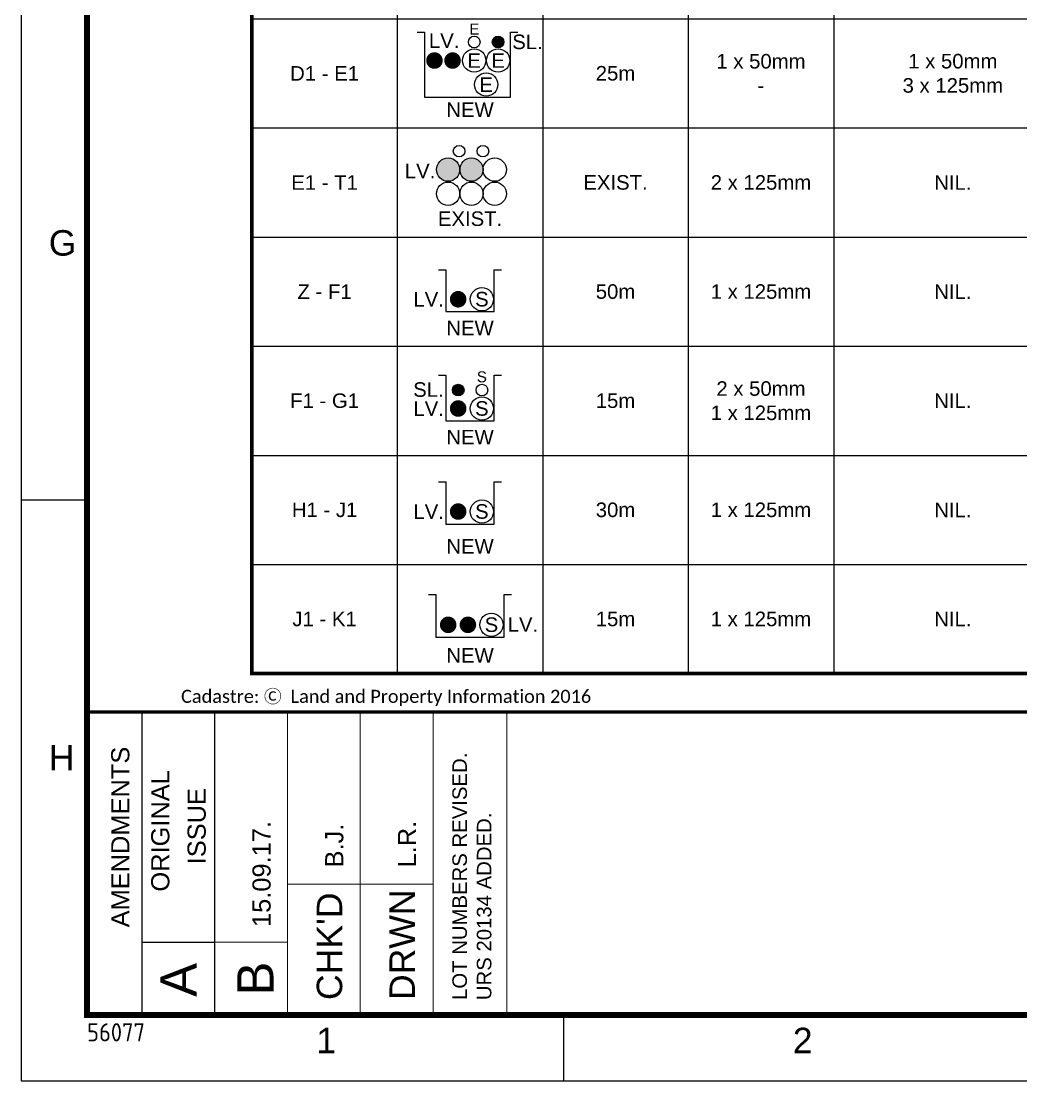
# Paper-space layout 'Retic (5)' of a CAD drawing. Header units: metres. Extents: x -30 to 775, y -5 to 571.
# Drawn here: x -29.7 to 107.8, y -5.5 to 140.2 of the extents above; entities that cross this region are included whole.
import ezdxf
from ezdxf.enums import TextEntityAlignment as Align

# ---------------------------------------------------------------- set-up
doc = ezdxf.new("R2010")
doc.units = ezdxf.units.M
doc.header["$LTSCALE"] = 0.7
doc.layers.get('0').update_dxf_attribs({"color": 6})
for name, color, linetype in [('_User Miscellaneous1', 3, 'Continuous'), ('_User Miscellaneous3', 11, 'Continuous'), ('Notes', 7, 'Continuous'), ('SupportsUG_SP_EXT', 7, 'Continuous')]:
    doc.layers.add(name, color=color, linetype=linetype)
doc.layers.add('_User Miscellaneous5', color=7, linetype='Continuous', lineweight=35)
doc.layers.get('SupportsUG_SP_EXT').off()
doc.styles.add('ARIAL', font='arial.ttf', dxfattribs={"height": 2})
doc.styles.add('iecARIAL', font='arial.ttf', dxfattribs={"height": 2})
doc.styles.add('iecISOCP', font='isocp.shx')
doc.styles.get("Standard").update_dxf_attribs({"font": 'arial.ttf'})

# ---------------------------------------------------------------- blocks, each defined once
blk = doc.blocks.new('A1_FRAME_TITLE')
at = {"layer": 'Notes', "linetype": 'Continuous'}
for p, q in [((-11.55, 76.72), (-20.59, 76.72)), ((53.96, 6.01), (53.96, -3.07))]:
    blk.add_line(p, q, dxfattribs=at)
at = {"layer": 'Notes', "color": 7, "linetype": 'Continuous'}
for p, q in [((-3.97, 5.97), (-3.97, 47.62)), ((6.03, 5.97), (6.03, 47.62)), ((-3.97, 15.97), (6.03, 15.97))]:
    blk.add_line(p, q, dxfattribs=at)
blk.add_lwpolyline([(-20.59, -3.07), (783.6, -3.07), (783.6, 573.26), (-20.59, 573.26)], close=True, dxfattribs=at)
at = {"layer": 'Notes', "color": 7, "linetype": 'Continuous', "const_width": 0.8}
blk.add_lwpolyline([(-11.55, 5.97), (774.56, 5.97), (774.56, 564.21), (-11.55, 564.21)], close=True, dxfattribs=at)
at = {"layer": 'Notes', "color": 7, "linetype": 'Continuous', "const_width": 0.5, "flags": 128}
blk.add_lwpolyline([(-11.55, 47.62), (774.56, 47.62)], dxfattribs=at)
at = {"layer": 'Notes', "color": 7, "style": 'ARIAL'}
for s, p in [('G', (-16.8, 110.35)), ('H', (-16.8, 39.6)), ('1', (19.99, 0.72)), ('2', (85.5, 0.72))]:
    blk.add_text(s, height=3.5, dxfattribs=at).set_placement(p)
for s, height, p in [('AMENDMENTS', 2.5, (-5.72, 18.02)), ('ORIGINAL', 2.5, (-0.22, 22.94)), ('ISSUE', 2.5, (4.78, 26.69)), ('A', 5, (3.53, 8.47))]:
    blk.add_text(s, height=height, rotation=90, dxfattribs=at).set_placement(p)
at = {"layer": 'Notes', "color": 7}
blk.add_attdef('EPD_REF_NO', text='', height=5, dxfattribs=at).set_placement((739.57, 52.77), align=Align.CENTER)
at = {"layer": 'Notes', "color": 3, "style": 'iecISOCP', "flags": 8}
blk.add_attdef('VERSION_NO', text='', height=2.5, rotation=90, dxfattribs=at).set_placement((252.27, 44.54), align=Align.MIDDLE_CENTER)
at = {"layer": 'Notes', "color": 7, "style": 'ARIAL'}
for tag, p in [('CAP_NO', (463.39, 43.46)), ('IE_NUM', (463.26, 37.81)), ('REF_No_1', (285.45, 32.31)), ('REF_1', (307.01, 32.31)), ('GEN_WO', (391.91, 31.76)), ('HV_SWITCH', (463.67, 32.16)), ('REF_No_2', (285.45, 26.31)), ('REF_2', (307.01, 26.31)), ('OH_WO', (391.91, 25.81)), ('UBD_REF', (463.26, 25.83)), ('REF_No_3', (285.45, 20.31)), ('REF_3', (307.01, 20.31)), ('UG_WO', (391.91, 20.05)), ('GIS_MAP_No', (463.26, 20.04)), ('REF_No_4', (285.45, 14.31)), ('REF_4', (307.01, 14.31)), ('HV_OP_DIAG', (463.53, 14.2)), ('SUB_WO', (391.91, 13.81)), ('LGA', (463.15, 7.78))]:
    blk.add_attdef(tag, p, '', height=2, dxfattribs=at)
at = {"layer": 'Notes', "color": 7, "style": 'ARIAL', "width": 1.1}
for tag, p in [('T1', (634.58, 39.47)), ('T2', (634.58, 34.35)), ('T3', (634.58, 28.92)), ('T4', (634.58, 23.66)), ('T5', (634.58, 18.23)), ('T6', (634.58, 12.97))]:
    blk.add_attdef(tag, text='', height=3.5, dxfattribs=at).set_placement(p, align=Align.CENTER)
at = {"layer": 'Notes', "color": 7, "style": 'ARIAL'}
for tag, height, p in [('scale', 2, (517.96, 33.27)), ('DRAWN', 2, (517.96, 24.93)), ('REV', 5, (770.26, 17.1)), ('CHD', 2, (517.96, 8.93)), ('DESIGN', 2, (555.82, 9.15))]:
    blk.add_attdef(tag, text='', height=height, dxfattribs=at).set_placement(p, align=Align.CENTER)
blk.add_attdef('NUM', text='', height=7, dxfattribs=at).set_placement((742.57, 20.12), align=Align.MIDDLE_CENTER)
for tag, p in [('NS', (742.33, 8.12)), ('SHTS', (754.14, 8.12))]:
    blk.add_attdef(tag, text='', height=2, dxfattribs=at).set_placement(p, align=Align.MIDDLE)
at = {"layer": 'Notes', "style": 'iecISOCP'}
blk.add_attdef('ExportID', (-11.53, 2.35), '', height=2.5, dxfattribs=at)
at = {"layer": 'Notes', "style": 'iecISOCP', "flags": 1}
for tag, p in [('ProjectType', (-6.43, -26.84)), ('ProjectNumber', (2.95, -26.86)), ('DrawingNumber', (14.91, -26.85)), ('ProjectDescription', (26.96, -26.87)), ('ExportDate', (39.68, -26.83)), ('ExportUserName', (48.55, -26.84)), ('DesignerCompanyName', (60.88, -26.84)), ('ExportAreaOfInterest', (76.49, -26.86)), ('GIS_SUCCESS', (91.39, -26.82)), ('CAD_SUCCESS', (101.18, -26.83)), ('DEPOTCODE', (111.5, -26.92)), ('ExportCategories', (119.48, -26.84)), ('Comments', (133.78, -26.93)), ('EPD_-_VERSION_1.5', (141.2, -26.93))]:
    blk.add_attdef(tag, p, '', height=1, dxfattribs=at)
blk = doc.blocks.new('A$C30A46249')
at = {"color": 7, "lineweight": -3, "insert": (6.92, 4.97), "char_height": 1.79, "attachment_point": 7, "line_spacing_factor": 1.2}
blk.add_mtext('{\\fCalibri|b0|i0|c0|p34;\\C256;Cadastre: \\fMS Gothic|b0|i0|c128|p49;\\C250;\\c2236962;Ⓒ\\fMS Gothic|b0|i0|c0|p49; \\fCalibri|b0|i0|c0|p34;\\C256;Land and Property Information 2016}', dxfattribs=at)
blk = doc.blocks.new('*T182')
at = {"layer": '_User Miscellaneous5', "color": 0, "linetype": 'ByBlock', "lineweight": -2, "transparency": 16777216}
for p, q in [((0, 0), (202.4, 0)), ((0, 0), (0, -503.44)), ((202.4, 0), (202.4, -503.44)), ((0, -12), (202.4, -12)), ((20, -12), (20, -503.44)), ((40, -12), (40, -503.44)), ((60, -12), (60, -503.44)), ((80, -12), (80, -503.44)), ((112.77, -12), (112.77, -503.44)), ((145.35, -12), (145.35, -503.44)), ((170.35, -12), (170.35, -503.44)), ((0, -20.44), (202.4, -20.44)), ((0, -36.44), (202.4, -36.44)), ((0, -52.44), (202.4, -52.44)), ((0, -67.44), (202.4, -67.44)), ((0, -82.44), (202.4, -82.44)), ((0, -97.44), (202.4, -97.44)), ((0, -112.44), (202.4, -112.44)), ((0, -127.44), (202.4, -127.44)), ((0, -142.44), (202.4, -142.44)), ((0, -157.44), (202.4, -157.44)), ((0, -172.44), (202.4, -172.44)), ((0, -187.44), (202.4, -187.44)), ((0, -202.44), (202.4, -202.44)), ((0, -217.44), (202.4, -217.44)), ((0, -232.44), (202.4, -232.44)), ((0, -247.44), (202.4, -247.44)), ((0, -262.44), (202.4, -262.44)), ((0, -277.44), (202.4, -277.44)), ((0, -292.44), (202.4, -292.44)), ((0, -307.44), (202.4, -307.44)), ((0, -322.44), (202.4, -322.44)), ((0, -337.44), (202.4, -337.44)), ((0, -353.44), (202.4, -353.44)), ((0, -368.44), (202.4, -368.44)), ((0, -383.44), (202.4, -383.44)), ((0, -398.44), (202.4, -398.44)), ((0, -413.44), (202.4, -413.44)), ((0, -428.44), (202.4, -428.44)), ((0, -443.44), (202.4, -443.44)), ((0, -458.44), (202.4, -458.44)), ((0, -473.44), (202.4, -473.44)), ((0, -488.44), (202.4, -488.44)), ((0, -503.44), (202.4, -503.44))]:
    blk.add_line(p, q, dxfattribs=at)
at = {"layer": '_User Miscellaneous5', "color": 7, "transparency": 16777216}
for s, insert, char_height, width, attachment_point in [('PVC DUCT SCHEDULE\\P{\\H0.96667x;NOTE - ALL TRENCH SECTIONS ARE TO BE READ & VIEWED FROM NODE TO NODE AS NOMINATED.}', (101.2, -6), 3, 200.4036, 5), ('E.E REIMBURSEMENT RATE PER METRE', (129.06, -16.22), 2, 29.5818, 5), ('DUCT\\PCONFIG.', (30, -16.22), 2, 17, 5), ('ROUTE\\PLENGTH', (50, -16.22), 2, 17, 5), ('CUSTOMER\\PFUNDED', (70, -16.22), 2, 17, 5), ('ENDEAVOUR\\PREIMBURSED', (157.85, -16.22), 2, 22, 5), ('E.E EXISTING DUCT\\PUSAGE CHARGE', (186.38, -16.22), 2, 29.0564, 5), ('LOCATION', (10, -16.22), 2, 17, 5), ('E.E  FUNDED ', (96.38, -16.22), 2, 29.7654, 5), ('NIL.\\PDEV. FUNDED\\PARP 3042\\PDRG. 500050', (186.38, -28.44), 2, 26.0564, 5), ('A - B', (10, -28.44), 2, 14, 5), ('105m', (50, -28.44), 2, 14, 5), ('1 x 125mm', (70, -28.44), 2, 14, 5), ('NIL.', (96.38, -28.44), 2, 26.7654, 5), ('NIL.', (129.06, -28.44), 2, 26.5818, 5), ('NIL', (157.85, -28.44), 2, 19, 5), ('EXIST.', (30, -34.94), 2, 14, 8), ('B - C', (10, -44.44), 2, 14, 5), ('135m', (50, -44.44), 2, 14, 5), ('1 x 125mm', (70, -44.44), 2, 14, 5), ('NIL.', (96.38, -44.44), 2, 26.7654, 5), ('$23', (129.06, -44.44), 2, 26.5818, 5), ('NIL', (157.85, -44.44), 2, 19, 5), ('135m = $3,105', (186.38, -44.44), 2, 26.0564, 5), ('EXIST.', (30, -50.94), 2, 14, 8), ('1 x 50mm\\P4 x 125mm', (70, -59.94), 2, 14, 5), ('C - D', (10, -59.94), 2, 14, 5), ('12m', (50, -59.94), 2, 14, 5), ('NIL.', (96.38, -59.94), 2, 26.7654, 5), ('NIL.', (129.06, -59.94), 2, 26.5818, 5), ('NIL', (157.85, -59.94), 2, 19, 5), ('NIL', (186.38, -59.94), 2, 26.0564, 5), ('NEW', (30, -65.94), 2, 14, 8), ('2 x 50mm\\P4 x 125mm', (70, -74.94), 2, 14, 5), ('D - E', (10, -74.94), 2, 14, 5), ('20m', (50, -74.94), 2, 14, 5), ('NIL.', (96.38, -74.94), 2, 26.7654, 5), ('NIL.', (129.06, -74.94), 2, 26.5818, 5), ('NIL', (157.85, -74.94), 2, 19, 5), ('NIL', (186.38, -74.94), 2, 26.0564, 5), ('NEW', (30, -80.94), 2, 14, 8), ('1 x 50mm\\P4 x 125mm', (70, -89.94), 2, 14, 5), ('E - F', (10, -89.94), 2, 14, 5), ('30m', (50, -89.94), 2, 14, 5), ('NIL.', (96.38, -89.94), 2, 26.7654, 5), ('NIL.', (129.06, -89.94), 2, 26.5818, 5), ('NIL', (157.85, -89.94), 2, 19, 5), ('NIL', (186.38, -89.94), 2, 26.0564, 5), ('NEW', (30, -95.94), 2, 14, 8), ('2 x 50mm\\P4 x 125mm', (70, -104.94), 2, 14, 5), ('F - F2', (10, -104.94), 2, 14, 5), ('15m', (50, -104.94), 2, 14, 5), ('NIL.', (96.38, -104.94), 2, 26.7654, 5), ('NIL.', (129.06, -104.94), 2, 26.5818, 5), ('NIL', (157.85, -104.94), 2, 19, 5), ('NIL', (186.38, -104.94), 2, 26.0564, 5), ('NEW', (30, -110.94), 2, 14, 8), ('DEV. INSTALLED\\PUNDER\\PCIVIL WORKS.', (186.38, -119.94), 2, 26.0564, 5), ('F2 - L', (10, -119.94), 2, 14, 5), ('EXIST.', (50, -119.94), 2, 14, 5), ('1 x 125mm', (70, -119.94), 2, 14, 5), ('NIL.', (96.38, -119.94), 2, 26.7654, 5), ('NIL.', (129.06, -119.94), 2, 26.5818, 5), ('NIL', (157.85, -119.94), 2, 19, 5), ('EXIST.', (30, -125.94), 2, 14, 8), ('1 x 50mm\\P2 x 125mm', (70, -134.94), 2, 14, 5), ('1 x 50mm\\P2 x 125mm', (96.38, -134.94), 2, 26.7654, 5), ('$6\\P$23', (129.06, -134.94), 2, 26.5818, 5), ('12m = $72\\P24m = $552', (157.85, -134.94), 2, 19, 5), ('G - H', (10, -134.94), 2, 14, 5), ('12m', (50, -134.94), 2, 14, 5), ('NIL', (186.38, -134.94), 2, 26.0564, 5), ('NEW', (30, -140.94), 2, 14, 8), ('$6\\P$23', (129.06, -149.94), 2, 26.5818, 5), ('30m = $180\\P60m = $1,380', (157.85, -149.94), 2, 19, 5), ('1 x 50mm\\P2 x 125mm', (70, -149.94), 2, 14, 5), ('1 x 50mm\\P2 x 125mm', (96.38, -149.94), 2, 26.7654, 5), ('G - J', (10, -149.94), 2, 14, 5), ('30m', (50, -149.94), 2, 14, 5), ('NIL', (186.38, -149.94), 2, 26.0564, 5), ('NEW', (30, -155.94), 2, 14, 8), ('1 x 50mm\\P2 x 125mm', (96.38, -164.94), 2, 26.7654, 5), ('$6\\P$23', (129.06, -164.94), 2, 26.5818, 5), ('35m = $210\\P70m = $1,610', (157.85, -164.94), 2, 19, 5), ('J - K', (10, -164.94), 2, 14, 5), ('35m', (50, -164.94), 2, 14, 5), ('2 x 125mm', (70, -164.94), 2, 14, 5), ('NIL', (186.38, -164.94), 2, 26.0564, 5), ('NEW', (30, -170.94), 2, 14, 8), ('L - M', (10, -179.94), 2, 14, 5), ('80m', (50, -179.94), 2, 14, 5), ('3 x 125mm', (70, -179.94), 2, 14, 5), ('NIL.', (96.38, -179.94), 2, 26.7654, 5), ('NIL.', (129.06, -179.94), 2, 26.5818, 5), ('NIL', (157.85, -179.94), 2, 19, 5), ('NIL', (186.38, -179.94), 2, 26.0564, 5), ('NEW', (30, -185.94), 2, 14, 8), ('N - P', (10, -194.94), 2, 14, 5), ('25m', (50, -194.94), 2, 14, 5), ('1 x 125mm', (70, -194.94), 2, 14, 5), ('NIL.', (96.38, -194.94), 2, 26.7654, 5), ('NIL.', (129.06, -194.94), 2, 26.5818, 5), ('NIL', (157.85, -194.94), 2, 19, 5), ('NIL', (186.38, -194.94), 2, 26.0564, 5), ('NEW', (30, -200.94), 2, 14, 8), ('1 x 50mm\\P1 x 125mm', (70, -209.94), 2, 14, 5), ('P - Q', (10, -209.94), 2, 14, 5), ('15m', (50, -209.94), 2, 14, 5), ('NIL.', (96.38, -209.94), 2, 26.7654, 5), ('NIL.', (129.06, -209.94), 2, 26.5818, 5), ('NIL', (157.85, -209.94), 2, 19, 5), ('NIL', (186.38, -209.94), 2, 26.0564, 5), ('NEW', (30, -215.94), 2, 14, 8), ('R - S', (10, -224.94), 2, 14, 5), ('35m', (50, -224.94), 2, 14, 5), ('1 x 50mm', (70, -224.94), 2, 14, 5), ('NIL.', (96.38, -224.94), 2, 26.7654, 5), ('NIL.', (129.06, -224.94), 2, 26.5818, 5), ('NIL', (157.85, -224.94), 2, 19, 5), ('NIL', (186.38, -224.94), 2, 26.0564, 5), ('NEW', (30, -230.94), 2, 14, 8), ('Q - T', (10, -239.94), 2, 14, 5), ('40m', (50, -239.94), 2, 14, 5), ('1 x 125mm', (70, -239.94), 2, 14, 5), ('NIL.', (96.38, -239.94), 2, 26.7654, 5), ('NIL.', (129.06, -239.94), 2, 26.5818, 5), ('NIL', (157.85, -239.94), 2, 19, 5), ('NIL', (186.38, -239.94), 2, 26.0564, 5), ('NEW', (30, -245.94), 2, 14, 8), ('1 x 50mm\\P1 x 125mm', (70, -254.94), 2, 14, 5), ('T - U', (10, -254.94), 2, 14, 5), ('22m', (50, -254.94), 2, 14, 5), ('NIL.', (96.38, -254.94), 2, 26.7654, 5), ('NIL.', (129.06, -254.94), 2, 26.5818, 5), ('NIL', (157.85, -254.94), 2, 19, 5), ('NIL', (186.38, -254.94), 2, 26.0564, 5), ('NEW', (30, -260.94), 2, 14, 8), ('U - U1', (10, -269.94), 2, 14, 5), ('12m', (50, -269.94), 2, 14, 5), ('1 x 50mm', (70, -269.94), 2, 14, 5), ('NIL.', (96.38, -269.94), 2, 26.7654, 5), ('NIL.', (129.06, -269.94), 2, 26.5818, 5), ('NIL', (157.85, -269.94), 2, 19, 5), ('NIL', (186.38, -269.94), 2, 26.0564, 5), ('NEW', (30, -275.94), 2, 14, 8), ('V - W', (10, -284.94), 2, 14, 5), ('23m', (50, -284.94), 2, 14, 5), ('1 x 50mm', (70, -284.94), 2, 14, 5), ('NIL.', (96.38, -284.94), 2, 26.7654, 5), ('NIL.', (129.06, -284.94), 2, 26.5818, 5), ('NIL', (157.85, -284.94), 2, 19, 5), ('NIL', (186.38, -284.94), 2, 26.0564, 5), ('NEW', (30, -290.94), 2, 14, 8), ('V - X', (10, -299.94), 2, 14, 5), ('63m', (50, -299.94), 2, 14, 5), ('1 x 125mm', (70, -299.94), 2, 14, 5), ('NIL.', (96.38, -299.94), 2, 26.7654, 5), ('NIL.', (129.06, -299.94), 2, 26.5818, 5), ('NIL', (157.85, -299.94), 2, 19, 5), ('NIL', (186.38, -299.94), 2, 26.0564, 5), ('NEW', (30, -305.94), 2, 14, 8), ('1 x 50mm\\P4 x 125mm', (70, -314.94), 2, 14, 5), ('L - Y', (10, -314.94), 2, 14, 5), ('12m', (50, -314.94), 2, 14, 5), ('NIL.', (96.38, -314.94), 2, 26.7654, 5), ('NIL.', (129.06, -314.94), 2, 26.5818, 5), ('NIL', (157.85, -314.94), 2, 19, 5), ('NIL', (186.38, -314.94), 2, 26.0564, 5), ('NEW', (30, -320.94), 2, 14, 8), ('2 x 50mm\\P4 x 125mm', (70, -329.94), 2, 14, 5), ('Y - Z', (10, -329.94), 2, 14, 5), ('45m', (50, -329.94), 2, 14, 5), ('NIL.', (96.38, -329.94), 2, 26.7654, 5), ('NIL.', (129.06, -329.94), 2, 26.5818, 5), ('NIL', (157.85, -329.94), 2, 19, 5), ('NIL', (186.38, -329.94), 2, 26.0564, 5), ('NEW', (30, -335.94), 2, 14, 8), ('DEV. INSTALLED\\PUNDER\\PCIVIL WORKS.', (186.38, -345.44), 2, 26.0564, 5), ('Z - L1', (10, -345.44), 2, 14, 5), ('EXIST.', (50, -345.44), 2, 14, 5), ('1 x 125mm', (70, -345.44), 2, 14, 5), ('NIL.', (96.38, -345.44), 2, 26.7654, 5), ('NIL.', (129.06, -345.44), 2, 26.5818, 5), ('NIL', (157.85, -345.44), 2, 19, 5), ('EXIST.', (30, -351.94), 2, 14, 8), ('1 x 50mm\\P2 x 125mm', (70, -360.94), 2, 14, 5), ('1 x 50mm\\P2 x 125mm', (96.38, -360.94), 2, 26.7654, 5), ('$6\\P$23', (129.06, -360.94), 2, 26.5818, 5), ('45m = $270\\P90m = $2,070', (157.85, -360.94), 2, 19, 5), ('A1 - B1', (10, -360.94), 2, 14, 5), ('45m', (50, -360.94), 2, 14, 5), ('NIL', (186.38, -360.94), 2, 26.0564, 5), ('NEW', (30, -366.94), 2, 14, 8), ('1 x 50mm\\P2 x 125mm', (96.38, -375.94), 2, 26.7654, 5), ('$6\\P$23', (129.06, -375.94), 2, 26.5818, 5), ('15m = $90\\P30m = $690', (157.85, -375.94), 2, 19, 5), ('B1 - B2', (10, -375.94), 2, 14, 5), ('15m', (50, -375.94), 2, 14, 5), ('2 x 125mm', (70, -375.94), 2, 14, 5), ('NIL', (186.38, -375.94), 2, 26.0564, 5), ('NEW', (30, -381.94), 2, 14, 8), ('1 x 50mm\\P2 x 125mm', (96.38, -390.94), 2, 26.7654, 5), ('$6\\P$23', (129.06, -390.94), 2, 26.5818, 5), ('33m = $198\\P66m = $1,518', (157.85, -390.94), 2, 19, 5), ('A1 - C1', (10, -390.94), 2, 14, 5), ('33m', (50, -390.94), 2, 14, 5), ('2 x 125mm', (70, -390.94), 2, 14, 5), ('NIL', (186.38, -390.94), 2, 26.0564, 5), ('NEW', (30, -396.94), 2, 14, 8), ('1 x 50mm\\P2 x 125mm', (70, -405.94), 2, 14, 5), ('1 x 50mm\\P2 x 125mm', (96.38, -405.94), 2, 26.7654, 5), ('$6\\P$23', (129.06, -405.94), 2, 26.5818, 5), ('15m = $90\\P30m = $690', (157.85, -405.94), 2, 19, 5), ('C1 - D1', (10, -405.94), 2, 14, 5), ('15m', (50, -405.94), 2, 14, 5), ('NIL', (186.38, -405.94), 2, 26.0564, 5), ('NEW', (30, -411.94), 2, 14, 8), ('25m = $150\\P75m = $1,725', (157.85, -420.94), 2, 19, 5), ('1 x 50mm\\P-', (70, -420.94), 2, 14, 5), ('1 x 50mm\\P3 x 125mm', (96.38, -420.94), 2, 26.7654, 5), ('$6\\P$23', (129.06, -420.94), 2, 26.5818, 5), ('D1 - E1', (10, -420.94), 2, 14, 5), ('25m', (50, -420.94), 2, 14, 5), ('NIL', (186.38, -420.94), 2, 26.0564, 5), ('NEW', (30, -426.94), 2, 14, 8), ('DEV. INSTALLED\\PUNDER\\PCIVIL WORKS.', (186.38, -435.94), 2, 26.0564, 5), ('E1 - T1', (10, -435.94), 2, 14, 5), ('EXIST.', (50, -435.94), 2, 14, 5), ('2 x 125mm', (70, -435.94), 2, 14, 5), ('NIL.', (96.38, -435.94), 2, 26.7654, 5), ('NIL.', (129.06, -435.94), 2, 26.5818, 5), ('NIL', (157.85, -435.94), 2, 19, 5), ('EXIST.', (30, -441.94), 2, 14, 8), ('Z - F1', (10, -450.94), 2, 14, 5), ('50m', (50, -450.94), 2, 14, 5), ('1 x 125mm', (70, -450.94), 2, 14, 5), ('NIL.', (96.38, -450.94), 2, 26.7654, 5), ('NIL.', (129.06, -450.94), 2, 26.5818, 5), ('NIL', (157.85, -450.94), 2, 19, 5), ('NIL', (186.38, -450.94), 2, 26.0564, 5), ('NEW', (30, -456.94), 2, 14, 8), ('2 x 50mm\\P1 x 125mm', (70, -465.94), 2, 14, 5), ('F1 - G1', (10, -465.94), 2, 14, 5), ('15m', (50, -465.94), 2, 14, 5), ('NIL.', (96.38, -465.94), 2, 26.7654, 5), ('NIL.', (129.06, -465.94), 2, 26.5818, 5), ('NIL', (157.85, -465.94), 2, 19, 5), ('NIL', (186.38, -465.94), 2, 26.0564, 5), ('NEW', (30, -471.94), 2, 14, 8), ('H1 - J1', (10, -480.94), 2, 14, 5), ('30m', (50, -480.94), 2, 14, 5), ('1 x 125mm', (70, -480.94), 2, 14, 5), ('NIL.', (96.38, -480.94), 2, 26.7654, 5), ('NIL.', (129.06, -480.94), 2, 26.5818, 5), ('NIL', (157.85, -480.94), 2, 19, 5), ('NIL', (186.38, -480.94), 2, 26.0564, 5), ('NEW', (30, -486.94), 2, 14, 8), ('J1 - K1', (10, -495.94), 2, 14, 5), ('15m', (50, -495.94), 2, 14, 5), ('1 x 125mm', (70, -495.94), 2, 14, 5), ('NIL.', (96.38, -495.94), 2, 26.7654, 5), ('NIL.', (129.06, -495.94), 2, 26.5818, 5), ('NIL', (157.85, -495.94), 2, 19, 5), ('NIL', (186.38, -495.94), 2, 26.0564, 5), ('NEW', (30, -501.94), 2, 14, 8)]:
    blk.add_mtext(s, dxfattribs=dict(at, insert=insert, char_height=char_height, width=width, attachment_point=attachment_point))
blk = doc.blocks.new('*U186')
blk.add_circle((0, 0.8), 0.8)
at = {"insert": (0, 0.8), "char_height": 1, "attachment_point": 5, "style": 'ARIAL'}
blk.add_mtext_dynamic_manual_height_columns('E', width=1.84981, gutter_width=10, heights=[0], dxfattribs=at)
blk = doc.blocks.new('DUCT_50_NEW')
blk.add_circle((0, 0.4), 0.4)
at = {"flags": 1}
blk.add_attdef('Z', (0, 0), '', height=0.2, dxfattribs=at)
at = {"flags": 9}
for tag, p in [('DUCT_CODE', (0, 0)), ('XSECT_TYPE', (0, -0.2)), ('STATE', (0, -0.6)), ('FB_REFERENCE', (0, -0.4)), ('NOTES', (0, -0.8)), ('OWNED_BY', (-0.001, -1.008)), ('OPERATED_BY', (-0.001, -1.214)), ('MAINTAINED_BY', (-0.001, -1.419))]:
    blk.add_attdef(tag, text='', height=0.2, dxfattribs=at).set_placement(p, align=Align.MIDDLE_LEFT)
blk = doc.blocks.new('*U183')
blk.add_blockref('DUCT_50_NEW', (0, 0))
at = {"insert": (0.008, 1.292), "char_height": 0.75, "attachment_point": 5, "style": 'ARIAL'}
blk.add_mtext_dynamic_manual_height_columns('E', width=0.1757, gutter_width=10, heights=[0], dxfattribs=at)
blk = doc.blocks.new('CABLE_SMALL_NEW')
h = blk.add_hatch(color=256)
edge = h.paths.add_edge_path()
edge.add_arc((0, 0.4), 0.4, 0, 360)
blk.add_circle((0, 0.4), 0.4)
for tag, flags, p in [('COND_CODE', 9, (1.5, 0)), ('XSECT_SIZE', 9, (1.5, -0.6)), ('STATE', 9, (1.5, -0.4)), ('FB_REFERENCE', 9, (1.5, -0.2)), ('NOTES', 9, (1.5, -0.8)), ('OWNED_BY', 9, (1.5, -1)), ('OPERATED_BY', 9, (1.5, -1.2)), ('MAINTAINED_BY', 9, (1.5, -1.4)), ('Z', 1, (1.5, -1.6))]:
    blk.add_attdef(tag, text='', height=0.2, dxfattribs=dict(flags=flags)).set_placement(p, align=Align.MIDDLE_LEFT)
blk = doc.blocks.new('*U191')
for name in ['DUCT_50_NEW', 'CABLE_SMALL_NEW']:
    blk.add_blockref(name, (0, 0))
blk = doc.blocks.new('*U187')
blk.add_circle((0, 0.8), 0.8)
at = {"insert": (0, 0.8), "char_height": 1, "attachment_point": 5, "style": 'ARIAL'}
blk.add_mtext_dynamic_manual_height_columns('S', width=1.01758, gutter_width=10, heights=[0], dxfattribs=at)
blk = doc.blocks.new('*U190')
at = {"ltscale": 0.75, "const_width": 0.569, "flags": 128}
blk.add_lwpolyline([(-0.291, 0.562, 1), (0.278, 0.562, 1)], format="xyb", close=True, dxfattribs=at)
blk = doc.blocks.new('*U185')
blk.add_blockref('DUCT_50_NEW', (0, 0))
at = {"insert": (-0.004, 1.307), "char_height": 0.75, "attachment_point": 5, "style": 'ARIAL'}
blk.add_mtext_dynamic_manual_height_columns('S', width=0.39532, gutter_width=10, heights=[0], dxfattribs=at)
blk = doc.blocks.new('*U184')
blk.add_circle((0, 0.8), 0.8)
blk = doc.blocks.new('*U193')
blk.add_blockref('DUCT_50_NEW', (0, 0))
blk = doc.blocks.new('CABLE_LARGE_NEW')
h = blk.add_hatch(color=256)
edge = h.paths.add_edge_path()
edge.add_arc((0, 0.8), 0.8, 0, 360)
blk.add_circle((0, 0.8), 0.8)
for tag, flags, p in [('COND_CODE', 9, (1.5, 0)), ('XSECT_SIZE', 9, (1.5, -0.6)), ('STATE', 9, (1.5, -0.4)), ('FB_REFERENCE', 9, (1.5, -0.2)), ('NOTES', 9, (1.5, -0.8)), ('OWNED_BY', 9, (1.5, -1)), ('OPERATED_BY', 9, (1.5, -1.2)), ('MAINTAINED_BY', 9, (1.5, -1.4)), ('Z', 1, (1.5, -1.6))]:
    blk.add_attdef(tag, text='', height=0.2, dxfattribs=dict(flags=flags)).set_placement(p, align=Align.MIDDLE_LEFT)
blk = doc.blocks.new('*U194')
blk.add_circle((0, 0.8), 0.8)
blk.add_blockref('CABLE_LARGE_NEW', (0, 0))
blk = doc.blocks.new('*U3789')
at = {"lineweight": 15}
for p, q in [((10, 41.65), (10, 0)), ((20, 41.65), (20, 0)), ((30, 41.65), (30, 0)), ((40.14, 41.65), (40.14, 0)), ((10, 18), (30, 18)), ((0, 10), (10, 10))]:
    blk.add_line(p, q, dxfattribs=at)
at = {"lineweight": 15, "style": 'iecARIAL'}
for s, p in [("CHK'D", (17.51, 2.06)), ('DRWN', (27.51, 2.06))]:
    blk.add_text(s, height=3.5, rotation=90, dxfattribs=at).set_placement(p)
for tag, p, height in [('CHECKED_BY', (17.67, 20.28), 2.5), ('DRAWN_BY', (27.67, 20.28), 2.5), ('REV_NO', (8.08, 2.68), 5), ('REV_DATE', (7.67, 12.09), 2.5), ('LINE_ONE_001', (34.62, 2.26), 2)]:
    blk.add_attdef(tag, p, '', height=height, rotation=90, dxfattribs=at)

psp = doc.layouts.new('Retic (5)')

# ---------------------------------------------------------------- linework, layer by layer
at = {"layer": '_User Miscellaneous3', "flags": 128}
for points in [[(24.76, 138.66), (25.76, 138.66), (25.76, 129.76), (37.59, 129.76), (37.59, 138.66), (38.59, 138.66)], [(27.71, 106.03), (28.71, 106.03), (28.71, 100.26), (35.37, 100.26), (35.37, 106.03), (36.37, 106.03)], [(27.71, 91.55), (28.71, 91.55), (28.71, 85.24), (35.37, 85.24), (35.37, 91.55), (36.37, 91.55)], [(27.71, 76.85), (28.71, 76.85), (28.71, 71.07), (35.37, 71.07), (35.37, 76.85), (36.37, 76.85)], [(26.35, 61.39), (27.35, 61.39), (27.35, 55.51), (36.73, 55.51), (36.73, 61.39), (37.73, 61.39)]]:
    psp.add_lwpolyline(points, dxfattribs=at)
at = {"layer": '_User Miscellaneous5', "const_width": 0.5}
psp.add_lwpolyline([(2.04, 553.95), (204.44, 553.95), (204.44, 50.51), (2.04, 50.51)], close=True, dxfattribs=at)

# ---------------------------------------------------------------- block references
psp.add_blockref('*T182', (2.04, 553.95))
at = {"layer": '_User Miscellaneous3', "xscale": 2, "yscale": 2, "zscale": 2}
for name, p in [('*U183', (32.62, 136.52)), ('*U191', (35.89, 136.52)), ('*U190', (27.16, 133.65)), ('*U190', (29.65, 133.65)), ('*U186', (32.62, 133.18)), ('*U186', (35.9, 133.18)), ('*U186', (34.26, 129.87)), ('*U193', (30.54, 121.52)), ('*U193', (33.81, 121.52)), ('*U194', (29.03, 118.18)), ('*U194', (32.23, 118.18)), ('*U184', (35.43, 118.18)), ('*U184', (29.03, 114.87)), ('*U184', (32.23, 114.87)), ('*U184', (35.43, 114.87)), ('*U187', (33.67, 100.36)), ('*U190', (30.42, 100.84)), ('*U185', (33.67, 88.68)), ('*U191', (30.41, 88.68)), ('*U190', (30.42, 85.82)), ('*U187', (33.67, 85.34)), ('*U187', (33.67, 71.18)), ('*U190', (30.42, 71.66)), ('*U190', (29.05, 56.09)), ('*U190', (31.76, 56.09)), ('*U187', (34.98, 55.62))]:
    psp.add_blockref(name, p, dxfattribs=at)
at = {"layer": 'Notes'}
psp.add_blockref('A$C30A46249', (-14.61, 41.07), dxfattribs=at)
ref = psp.add_blockref('*U3789', (-3.05, 3.58), dxfattribs=at)
ref.add_attrib('DRAWN_BY', 'L.R.', (24.62, 23.87), dxfattribs={"layer": '0', "lineweight": 15, "height": 2.5, "rotation": 90, "style": 'iecARIAL'})
ref.add_attrib('CHECKED_BY', 'B.J.', (14.62, 23.87), dxfattribs={"layer": '0', "lineweight": 15, "height": 2.5, "rotation": 90, "style": 'iecARIAL'})
ref.add_attrib('REV_NO', 'B', (5.03, 6.26), dxfattribs={"layer": '0', "lineweight": 15, "height": 5, "rotation": 90, "style": 'iecARIAL'})
ref.add_attrib('REV_DATE', '15.09.17.', (4.62, 15.68), dxfattribs={"layer": '0', "lineweight": 15, "height": 2.5, "rotation": 90, "style": 'iecARIAL'})
ref.add_attrib('LINE_ONE_001', 'LOT NUMBERS REVISED.', (31.61, 5.65), dxfattribs={"layer": '0', "lineweight": 15, "height": 2, "rotation": 90, "style": 'iecARIAL'})
ref.add_attrib('LINE_ONE_002', 'URS 20134 ADDED.', (34.97, 5.63), dxfattribs={"layer": '0', "lineweight": 15, "height": 2, "rotation": 90, "style": 'iecARIAL'})
at = {"layer": 'SupportsUG_SP_EXT'}
ref = psp.add_blockref('A1_FRAME_TITLE', (-9.08, -2.39), dxfattribs=at)
ref.add_attrib('ExportID', '56077', (-20.61, -0.04), dxfattribs={"layer": 'Notes', "height": 2.5, "style": 'iecISOCP'})

# ---------------------------------------------------------------- texts
at = {"layer": '_User Miscellaneous1', "char_height": 2, "attachment_point": 5, "style": 'ARIAL'}
for s, insert in [('LV.', (28.48, 137.5)), ('SL.', (39.94, 137.33)), ('LV.', (25.17, 119.6)), ('LV.', (26.35, 101.96)), ('SL.', (26.32, 89.54)), ('LV.', (26.35, 86.94)), ('LV.', (26.35, 72.78)), ('LV.', (39.31, 57.26))]:
    psp.add_mtext_dynamic_manual_height_columns(s, width=3.8474, gutter_width=10, heights=[0], dxfattribs=dict(at, insert=insert))

doc.saveas('drawing.dxf')
